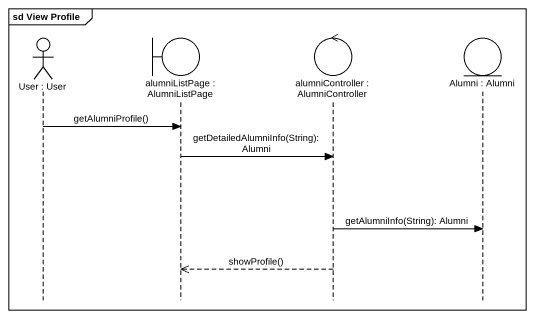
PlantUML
@startuml
mainframe sd View Profile
hide footbox
actor "User : User" as User
boundary "alumniListPage : AlumniListPage" as alumniListPage
control "alumniController : AlumniController" as alumniController
entity "Alumni : Alumni" as Alumni

User -> alumniListPage : getAlumniProfile()
alumniListPage -> alumniController : getDetailedAlumniInfo(String): Alumni
alumniController -> Alumni : getAlumniInfo(String): Alumni
alumniController -->> alumniListPage : showProfile()
@enduml
